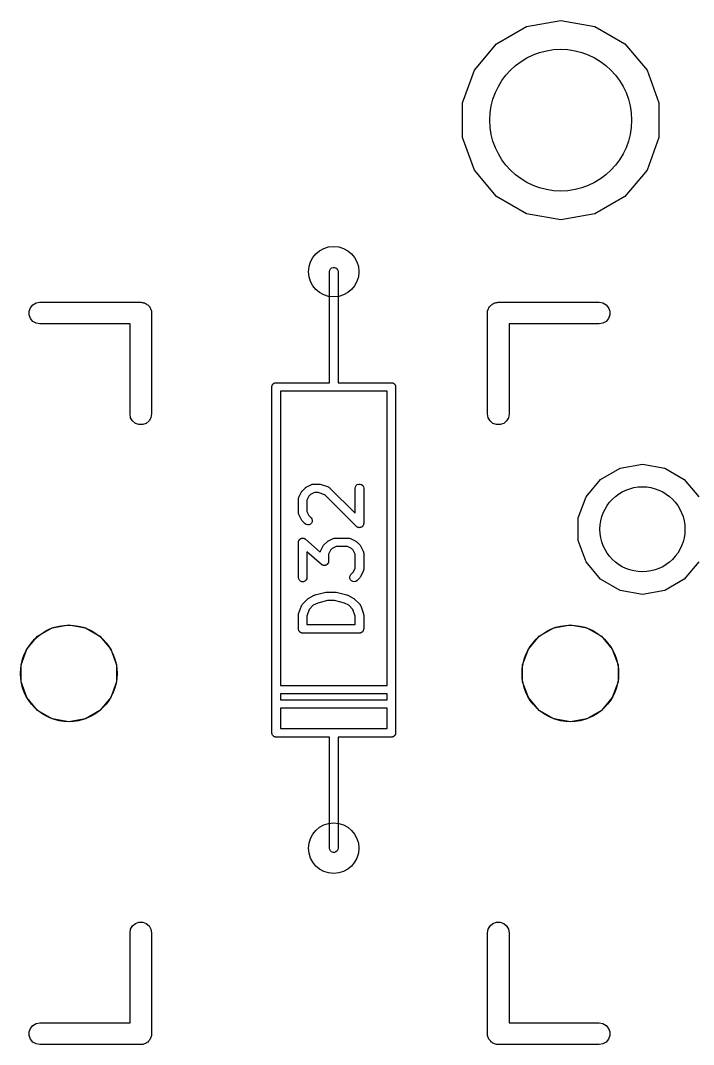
# Model space of a CAD drawing. Extents: x 37 to 203, y -145 to -25.
# Drawn here: x 59.48 to 71.34, y -104.54 to -86.49 of the extents above; entities that cross this region are included whole.
import ezdxf

# ---------------------------------------------------------------- set-up
doc = ezdxf.new("R2010")
doc.units = 0
doc.header["$MEASUREMENT"] = 0
doc.layers.add('BLACK', color=7, linetype='CONTINUOUS')

msp = doc.modelspace()

# ---------------------------------------------------------------- linework, layer by layer
at = {"layer": 'Black'}
for p, q in [((67.8708, -86.9043), (68.3992, -86.5993)), ((68.3992, -86.5993), (69, -86.4933)), ((69, -86.4933), (69.6008, -86.5993)), ((69.6008, -86.5993), (70.1292, -86.9043)), ((67.4787, -87.3717), (67.8708, -86.9043)), ((70.1292, -86.9043), (70.5213, -87.3717)), ((67.27, -87.945), (67.4787, -87.3717)), ((70.5213, -87.3717), (70.73, -87.945)), ((67.27, -88.555), (67.27, -87.945)), ((70.73, -87.945), (70.73, -88.555)), ((67.4787, -89.1283), (67.27, -88.555)), ((70.73, -88.555), (70.5213, -89.1283)), ((67.8708, -89.5957), (67.4787, -89.1283)), ((70.5213, -89.1283), (70.1292, -89.5957)), ((68.3992, -89.9007), (67.8708, -89.5957)), ((70.1292, -89.5957), (69.6008, -89.9007)), ((69, -90.0067), (68.3992, -89.9007)), ((69.6008, -89.9007), (69, -90.0067)), ((64.925, -90.92), (64.9295, -90.8943)), ((64.925, -92.19), (64.925, -90.92)), ((64.9295, -90.8943), (64.9425, -90.8718)), ((64.9425, -90.8718), (64.9625, -90.855)), ((64.9625, -90.855), (64.987, -90.8461)), ((64.987, -90.8461), (65.013, -90.8461)), ((65.013, -90.8461), (65.0375, -90.855)), ((65.0375, -90.855), (65.0575, -90.8718)), ((65.0575, -90.8718), (65.0705, -90.8943)), ((65.0705, -90.8943), (65.075, -90.92)), ((65.075, -90.92), (65.075, -92.19)), ((59.6995, -91.5041), (59.7568, -91.471)), ((59.7568, -91.471), (59.822, -91.4595)), ((59.822, -91.4595), (61.6, -91.4595)), ((61.6, -91.4595), (61.6164, -91.4624)), ((61.6164, -91.4624), (61.6331, -91.4624)), ((61.6331, -91.4624), (61.6487, -91.4681)), ((61.6487, -91.4681), (61.6652, -91.471)), ((61.6652, -91.471), (61.6796, -91.4793)), ((61.6796, -91.4793), (61.6952, -91.485)), ((61.6952, -91.485), (61.708, -91.4957)), ((61.708, -91.4957), (61.7225, -91.5041)), ((67.7775, -91.5041), (67.792, -91.4957)), ((67.792, -91.4957), (67.8047, -91.485)), ((67.8047, -91.485), (67.8204, -91.4793)), ((67.8204, -91.4793), (67.8348, -91.471)), ((67.8348, -91.471), (67.8513, -91.4681)), ((67.8513, -91.4681), (67.8669, -91.4624)), ((67.8669, -91.4624), (67.8836, -91.4624)), ((67.8836, -91.4624), (67.9, -91.4595)), ((67.9, -91.4595), (69.678, -91.4595)), ((69.678, -91.4595), (69.7432, -91.471)), ((69.7432, -91.471), (69.8005, -91.5041)), ((59.6344, -91.6169), (59.657, -91.5547)), ((59.6344, -91.6831), (59.6344, -91.6169)), ((59.657, -91.5547), (59.6995, -91.5041)), ((61.7225, -91.5041), (61.7332, -91.5168)), ((61.7332, -91.5168), (61.7459, -91.5275)), ((61.7459, -91.5275), (61.7543, -91.542)), ((61.7543, -91.542), (61.765, -91.5547)), ((61.765, -91.5547), (61.7707, -91.5704)), ((61.7707, -91.5704), (61.779, -91.5848)), ((61.779, -91.5848), (61.7819, -91.6013)), ((61.7819, -91.6013), (61.7876, -91.6169)), ((61.7876, -91.6169), (61.7876, -91.6336)), ((61.7876, -91.6336), (61.7905, -91.65)), ((61.7905, -91.65), (61.7905, -93.428)), ((67.7095, -91.65), (67.7124, -91.6336)), ((67.7095, -93.428), (67.7095, -91.65)), ((67.7124, -91.6169), (67.7181, -91.6013)), ((67.7124, -91.6336), (67.7124, -91.6169)), ((67.7181, -91.6013), (67.721, -91.5848)), ((67.721, -91.5848), (67.7293, -91.5704)), ((67.7293, -91.5704), (67.735, -91.5547)), ((67.735, -91.5547), (67.7457, -91.542)), ((67.7457, -91.542), (67.7541, -91.5275)), ((67.7541, -91.5275), (67.7668, -91.5168)), ((67.7668, -91.5168), (67.7775, -91.5041)), ((69.8005, -91.5041), (69.843, -91.5547)), ((69.843, -91.5547), (69.8656, -91.6169)), ((69.8656, -91.6169), (69.8656, -91.6831)), ((59.657, -91.7452), (59.6344, -91.6831)), ((59.6995, -91.7959), (59.657, -91.7452)), ((59.7568, -91.829), (59.6995, -91.7959)), ((59.822, -91.8405), (59.7568, -91.829)), ((61.4095, -91.8405), (59.822, -91.8405)), ((61.4095, -93.428), (61.4095, -91.8405)), ((69.678, -91.8405), (68.0905, -91.8405)), ((68.0905, -91.8405), (68.0905, -93.428)), ((69.7432, -91.829), (69.678, -91.8405)), ((69.8005, -91.7959), (69.7432, -91.829)), ((69.843, -91.7452), (69.8005, -91.7959)), ((69.8656, -91.6831), (69.843, -91.7452)), ((64.925, -92.877), (64.925, -92.19)), ((65.075, -92.19), (65.075, -92.877)), ((63.9101, -92.939), (63.9124, -92.9328)), ((63.9101, -92.9455), (63.9101, -92.939)), ((63.9124, -92.9328), (63.9135, -92.9263)), ((63.9135, -92.9263), (63.9168, -92.9207)), ((63.9168, -92.9207), (63.919, -92.9145)), ((63.919, -92.9145), (63.9233, -92.9095)), ((63.9233, -92.9095), (63.9265, -92.9038)), ((63.9265, -92.9038), (63.9316, -92.8996)), ((63.9316, -92.8996), (63.9358, -92.8945)), ((63.9358, -92.8945), (63.9415, -92.8913)), ((63.9415, -92.8913), (63.9465, -92.887)), ((63.9465, -92.887), (63.9527, -92.8848)), ((63.9527, -92.8848), (63.9583, -92.8815)), ((63.9583, -92.8815), (63.9648, -92.8804)), ((63.9648, -92.8804), (63.971, -92.8781)), ((63.971, -92.8781), (63.9775, -92.8781)), ((63.9775, -92.8781), (63.984, -92.877)), ((63.984, -92.877), (64.925, -92.877)), ((65.075, -92.877), (66.016, -92.877)), ((66.016, -92.877), (66.0225, -92.8781)), ((66.0225, -92.8781), (66.029, -92.8781)), ((66.029, -92.8781), (66.0352, -92.8804)), ((66.0352, -92.8804), (66.0417, -92.8815)), ((66.0417, -92.8815), (66.0473, -92.8848)), ((66.0473, -92.8848), (66.0535, -92.887)), ((66.0535, -92.887), (66.0585, -92.8913)), ((66.0585, -92.8913), (66.0642, -92.8945)), ((66.0642, -92.8945), (66.0684, -92.8996)), ((66.0684, -92.8996), (66.0735, -92.9038)), ((66.0735, -92.9038), (66.0767, -92.9095)), ((66.0767, -92.9095), (66.081, -92.9145)), ((66.081, -92.9145), (66.0832, -92.9207)), ((66.0832, -92.9207), (66.0865, -92.9263)), ((66.0865, -92.9263), (66.0876, -92.9328)), ((66.0876, -92.9328), (66.0899, -92.939)), ((66.0899, -92.939), (66.0899, -92.9455)), ((63.909, -92.952), (63.9101, -92.9455)), ((63.909, -99.048), (63.909, -92.952)), ((65, -93.027), (64.059, -93.027)), ((64.059, -93.027), (64.059, -98.211)), ((65.941, -93.027), (65, -93.027)), ((65.941, -98.211), (65.941, -93.027)), ((66.0899, -92.9455), (66.091, -92.952)), ((66.091, -92.952), (66.091, -99.048)), ((61.421, -93.4932), (61.4095, -93.428)), ((61.7905, -93.428), (61.779, -93.4932)), ((67.721, -93.4932), (67.7095, -93.428)), ((68.0905, -93.428), (68.079, -93.4932)), ((61.4541, -93.5505), (61.421, -93.4932)), ((61.5047, -93.593), (61.4541, -93.5505)), ((61.5669, -93.6156), (61.5047, -93.593)), ((61.6331, -93.6156), (61.5669, -93.6156)), ((61.6952, -93.593), (61.6331, -93.6156)), ((61.7459, -93.5505), (61.6952, -93.593)), ((61.779, -93.4932), (61.7459, -93.5505)), ((67.7541, -93.5505), (67.721, -93.4932)), ((67.8047, -93.593), (67.7541, -93.5505)), ((67.8669, -93.6156), (67.8047, -93.593)), ((67.9331, -93.6156), (67.8669, -93.6156)), ((67.9952, -93.593), (67.9331, -93.6156)), ((68.0459, -93.5505), (67.9952, -93.593)), ((68.079, -93.4932), (68.0459, -93.5505)), ((69.7025, -94.5811), (70.0476, -94.3818)), ((70.0476, -94.3818), (70.44, -94.3126)), ((70.44, -94.3126), (70.8324, -94.3818)), ((70.8324, -94.3818), (71.1775, -94.5811)), ((64.447, -94.7803), (64.4946, -94.7327)), ((64.4946, -94.7327), (64.5044, -94.7258)), ((64.5044, -94.7258), (64.5141, -94.7186)), ((64.5141, -94.7186), (64.6093, -94.671)), ((64.6093, -94.671), (64.6135, -94.6698)), ((64.6135, -94.6698), (64.6172, -94.6676)), ((64.6172, -94.6676), (64.6259, -94.6661)), ((64.6259, -94.6661), (64.6343, -94.6636)), ((64.6343, -94.6636), (64.6386, -94.6638)), ((64.6386, -94.6638), (64.6429, -94.6631)), ((64.6429, -94.6631), (64.7381, -94.6631)), ((64.7381, -94.6631), (64.7499, -94.6652)), ((64.7499, -94.6652), (64.7618, -94.6669)), ((64.7618, -94.6669), (64.9047, -94.7146)), ((64.9047, -94.7146), (64.9085, -94.7166)), ((64.9085, -94.7166), (64.9126, -94.7177)), ((64.9126, -94.7177), (64.9198, -94.7228)), ((64.9198, -94.7228), (64.9276, -94.727)), ((64.9276, -94.727), (64.9304, -94.7302)), ((64.9304, -94.7302), (64.934, -94.7327)), ((64.934, -94.7327), (65.3774, -95.1761)), ((65.3774, -94.7381), (65.3819, -94.7124)), ((65.3774, -95.1761), (65.3774, -94.7381)), ((65.3819, -94.7124), (65.3949, -94.6899)), ((65.3949, -94.6899), (65.4149, -94.6731)), ((65.4149, -94.6731), (65.4394, -94.6642)), ((65.4394, -94.6642), (65.4654, -94.6642)), ((65.4654, -94.6642), (65.4899, -94.6731)), ((65.4899, -94.6731), (65.5098, -94.6899)), ((65.5098, -94.6899), (65.5229, -94.7124)), ((65.5229, -94.7124), (65.5274, -94.7381)), ((65.5274, -94.7381), (65.5274, -95.3571)), ((69.4464, -94.8863), (69.7025, -94.5811)), ((71.1775, -94.5811), (71.4336, -94.8863)), ((64.3774, -94.9286), (64.3781, -94.9243)), ((64.3779, -94.92), (64.3804, -94.9116)), ((64.3781, -94.9243), (64.3779, -94.92)), ((64.3804, -94.9116), (64.3819, -94.9029)), ((64.3819, -94.9029), (64.3841, -94.8992)), ((64.3841, -94.8992), (64.3853, -94.895)), ((64.3853, -94.895), (64.4329, -94.7998)), ((64.4329, -94.7998), (64.4401, -94.7901)), ((64.4401, -94.7901), (64.447, -94.7803)), ((64.5616, -94.8778), (64.5274, -94.9463)), ((64.592, -94.8474), (64.5616, -94.8778)), ((64.6606, -94.8131), (64.592, -94.8474)), ((64.7259, -94.8131), (64.6606, -94.8131)), ((64.8404, -94.8513), (64.7259, -94.8131)), ((65.3993, -95.4102), (64.8404, -94.8513)), ((69.3101, -95.2608), (69.4464, -94.8863)), ((64.3774, -95.1667), (64.3774, -94.9286)), ((64.5274, -94.9463), (64.5274, -95.149)), ((64.3781, -95.1709), (64.3774, -95.1667)), ((64.3779, -95.1752), (64.3781, -95.1709)), ((64.3804, -95.1837), (64.3779, -95.1752)), ((64.3819, -95.1923), (64.3804, -95.1837)), ((64.3841, -95.1961), (64.3819, -95.1923)), ((64.3853, -95.2002), (64.3841, -95.1961)), ((64.4329, -95.2954), (64.3853, -95.2002)), ((64.5274, -95.149), (64.5616, -95.2175)), ((64.5616, -95.2175), (64.6007, -95.2565)), ((64.6007, -95.2565), (64.6156, -95.2778)), ((64.6156, -95.2778), (64.6223, -95.303)), ((69.3101, -95.6592), (69.3101, -95.2608)), ((64.4401, -95.3051), (64.4329, -95.2954)), ((64.447, -95.3149), (64.4401, -95.3051)), ((64.4946, -95.3626), (64.447, -95.3149)), ((64.5159, -95.3775), (64.4946, -95.3626)), ((64.5411, -95.3842), (64.5159, -95.3775)), ((64.567, -95.382), (64.5411, -95.3842)), ((64.5906, -95.371), (64.567, -95.382)), ((64.6091, -95.3525), (64.5906, -95.371)), ((64.6201, -95.3289), (64.6091, -95.3525)), ((64.6223, -95.303), (64.6201, -95.3289)), ((65.4074, -95.4158), (65.3993, -95.4102)), ((65.4149, -95.4221), (65.4074, -95.4158)), ((65.418, -95.4232), (65.4149, -95.4221)), ((65.4207, -95.4251), (65.418, -95.4232)), ((65.4302, -95.4277), (65.4207, -95.4251)), ((65.4394, -95.431), (65.4302, -95.4277)), ((65.4427, -95.431), (65.4394, -95.431)), ((65.4458, -95.4319), (65.4427, -95.431)), ((65.4556, -95.431), (65.4458, -95.4319)), ((65.4654, -95.431), (65.4556, -95.431)), ((65.4685, -95.4299), (65.4654, -95.431)), ((65.4718, -95.4296), (65.4685, -95.4299)), ((65.4807, -95.4254), (65.4718, -95.4296)), ((65.4899, -95.4221), (65.4807, -95.4254)), ((65.4924, -95.42), (65.4899, -95.4221)), ((65.4954, -95.4186), (65.4924, -95.42)), ((65.5023, -95.4116), (65.4954, -95.4186)), ((65.5098, -95.4054), (65.5023, -95.4116)), ((65.5115, -95.4025), (65.5098, -95.4054)), ((65.5138, -95.4002), (65.5115, -95.4025)), ((65.518, -95.3913), (65.5138, -95.4002)), ((65.5229, -95.3828), (65.518, -95.3913)), ((65.5234, -95.3795), (65.5229, -95.3828)), ((65.5248, -95.3766), (65.5234, -95.3795)), ((65.5257, -95.3668), (65.5248, -95.3766)), ((65.5274, -95.3571), (65.5257, -95.3668)), ((64.3882, -95.6516), (64.392, -95.6473)), ((64.392, -95.6473), (64.3949, -95.6423)), ((64.3949, -95.6423), (64.4005, -95.6376)), ((64.4005, -95.6376), (64.4054, -95.632)), ((64.4054, -95.632), (64.4104, -95.6292)), ((64.4104, -95.6292), (64.4149, -95.6255)), ((64.4149, -95.6255), (64.4218, -95.623)), ((64.4218, -95.623), (64.4282, -95.6195)), ((64.4282, -95.6195), (64.4339, -95.6186)), ((64.4339, -95.6186), (64.4394, -95.6166)), ((64.4394, -95.6166), (64.4467, -95.6166)), ((64.4467, -95.6166), (64.4539, -95.6155)), ((64.4539, -95.6155), (64.4596, -95.6166)), ((64.4596, -95.6166), (64.4654, -95.6166)), ((64.4654, -95.6166), (64.4723, -95.6191)), ((64.4723, -95.6191), (64.4795, -95.6205)), ((64.4795, -95.6205), (64.4844, -95.6235)), ((64.4844, -95.6235), (64.4899, -95.6255)), ((64.4899, -95.6255), (64.4955, -95.6302)), ((64.4955, -95.6302), (64.5018, -95.634)), ((64.5018, -95.634), (64.7618, -95.8615)), ((64.895, -95.671), (64.9903, -95.6234)), ((64.9903, -95.6234), (64.9944, -95.6222)), ((64.9944, -95.6222), (64.9982, -95.62)), ((64.9982, -95.62), (65.0068, -95.6185)), ((65.0068, -95.6185), (65.0152, -95.616)), ((65.0152, -95.616), (65.0196, -95.6162)), ((65.0196, -95.6162), (65.0238, -95.6155)), ((65.0238, -95.6155), (65.2619, -95.6155)), ((65.2619, -95.6155), (65.2662, -95.6162)), ((65.2662, -95.6162), (65.2705, -95.616)), ((65.2705, -95.616), (65.2789, -95.6185)), ((65.2789, -95.6185), (65.2876, -95.62)), ((65.2876, -95.62), (65.2913, -95.6222)), ((65.2913, -95.6222), (65.2954, -95.6234)), ((65.2954, -95.6234), (65.3907, -95.671)), ((64.3774, -95.6905), (64.3787, -95.6833)), ((64.3774, -96.3095), (64.3774, -95.6905)), ((64.3787, -95.6833), (64.3788, -95.6759)), ((64.3788, -95.6759), (64.3809, -95.6705)), ((64.3809, -95.6705), (64.3819, -95.6648)), ((64.3819, -95.6648), (64.3856, -95.6585)), ((64.3856, -95.6585), (64.3882, -95.6516)), ((64.7663, -95.8474), (64.8139, -95.7522)), ((64.8139, -95.7522), (64.821, -95.7425)), ((64.821, -95.7425), (64.8279, -95.7327)), ((64.8279, -95.7327), (64.8755, -95.6851)), ((64.8755, -95.6851), (64.8854, -95.6782)), ((64.8854, -95.6782), (64.895, -95.671)), ((64.973, -95.7997), (64.9426, -95.8301)), ((65.0415, -95.7655), (64.973, -95.7997)), ((65.2442, -95.7655), (65.0415, -95.7655)), ((65.3127, -95.7997), (65.2442, -95.7655)), ((65.3431, -95.8301), (65.3127, -95.7997)), ((65.3907, -95.671), (65.4003, -95.6782)), ((65.4003, -95.6782), (65.4102, -95.6851)), ((65.4102, -95.6851), (65.4578, -95.7327)), ((65.4578, -95.7327), (65.4647, -95.7425)), ((65.4647, -95.7425), (65.4718, -95.7522)), ((65.4718, -95.7522), (65.5195, -95.8474)), ((69.4464, -96.0337), (69.3101, -95.6592)), ((64.7839, -96.0803), (64.5274, -95.8558)), ((64.5274, -95.8558), (64.5274, -96.3095)), ((64.7618, -95.8615), (64.7629, -95.8553)), ((64.7629, -95.8553), (64.765, -95.8516)), ((64.765, -95.8516), (64.7663, -95.8474)), ((64.9426, -95.8301), (64.9083, -95.8987)), ((64.9083, -95.8987), (64.9083, -96.0238)), ((65.3774, -95.8987), (65.3431, -95.8301)), ((65.3774, -96.149), (65.3774, -95.8987)), ((65.5195, -95.8474), (65.5207, -95.8516)), ((65.5207, -95.8516), (65.5229, -95.8553)), ((65.5229, -95.8553), (65.5244, -95.864)), ((65.5244, -95.864), (65.5269, -95.8724)), ((65.5269, -95.8724), (65.5266, -95.8767)), ((65.5266, -95.8767), (65.5274, -95.881)), ((65.5274, -95.881), (65.5274, -96.1667)), ((64.7902, -96.084), (64.7839, -96.0803)), ((64.7958, -96.0888), (64.7902, -96.084)), ((64.8013, -96.0907), (64.7958, -96.0888)), ((64.8062, -96.0937), (64.8013, -96.0907)), ((64.8134, -96.0952), (64.8062, -96.0937)), ((64.8203, -96.0977), (64.8134, -96.0952)), ((64.8261, -96.0977), (64.8203, -96.0977)), ((64.8318, -96.0988), (64.8261, -96.0977)), ((64.839, -96.0977), (64.8318, -96.0988)), ((64.8464, -96.0977), (64.839, -96.0977)), ((64.8518, -96.0957), (64.8464, -96.0977)), ((64.8575, -96.0948), (64.8518, -96.0957)), ((64.8639, -96.0913), (64.8575, -96.0948)), ((64.8708, -96.0888), (64.8639, -96.0913)), ((64.8753, -96.085), (64.8708, -96.0888)), ((64.8803, -96.0823), (64.8753, -96.085)), ((64.8852, -96.0767), (64.8803, -96.0823)), ((64.8908, -96.072), (64.8852, -96.0767)), ((64.8937, -96.067), (64.8908, -96.072)), ((64.8975, -96.0626), (64.8937, -96.067)), ((64.9001, -96.0558), (64.8975, -96.0626)), ((64.9038, -96.0495), (64.9001, -96.0558)), ((64.9048, -96.0438), (64.9038, -96.0495)), ((64.9069, -96.0384), (64.9048, -96.0438)), ((64.9071, -96.031), (64.9069, -96.0384)), ((64.9083, -96.0238), (64.9071, -96.031)), ((65.3431, -96.2175), (65.3774, -96.149)), ((65.5244, -96.1837), (65.5229, -96.1923)), ((65.5269, -96.1752), (65.5244, -96.1837)), ((65.5274, -96.1667), (65.5266, -96.1709)), ((65.5266, -96.1709), (65.5269, -96.1752)), ((69.7025, -96.3389), (69.4464, -96.0337)), ((71.4336, -96.0337), (71.1775, -96.3389)), ((64.3819, -96.3352), (64.3774, -96.3095)), ((64.3949, -96.3577), (64.3819, -96.3352)), ((64.4149, -96.3745), (64.3949, -96.3577)), ((64.5098, -96.3577), (64.4899, -96.3745)), ((64.5229, -96.3352), (64.5098, -96.3577)), ((64.5274, -96.3095), (64.5229, -96.3352)), ((65.2824, -96.303), (65.2892, -96.2778)), ((65.2847, -96.3289), (65.2824, -96.303)), ((65.2957, -96.3525), (65.2847, -96.3289)), ((65.2892, -96.2778), (65.3041, -96.2565)), ((65.3141, -96.371), (65.2957, -96.3525)), ((65.3041, -96.2565), (65.3431, -96.2175)), ((65.4102, -96.3626), (65.3888, -96.3775)), ((65.4578, -96.3149), (65.4102, -96.3626)), ((65.4647, -96.3051), (65.4578, -96.3149)), ((65.4718, -96.2954), (65.4647, -96.3051)), ((65.5195, -96.2002), (65.4718, -96.2954)), ((65.5207, -96.1961), (65.5195, -96.2002)), ((65.5229, -96.1923), (65.5207, -96.1961)), ((70.0476, -96.5382), (69.7025, -96.3389)), ((71.1775, -96.3389), (70.8324, -96.5382)), ((64.4394, -96.3834), (64.4149, -96.3745)), ((64.4654, -96.3834), (64.4394, -96.3834)), ((64.4899, -96.3745), (64.4654, -96.3834)), ((65.3377, -96.382), (65.3141, -96.371)), ((65.3637, -96.3842), (65.3377, -96.382)), ((65.3888, -96.3775), (65.3637, -96.3842)), ((70.44, -96.6074), (70.0476, -96.5382)), ((70.8324, -96.5382), (70.44, -96.6074)), ((64.447, -96.7803), (64.5422, -96.6851)), ((64.5422, -96.6851), (64.552, -96.6782)), ((64.552, -96.6782), (64.5617, -96.671)), ((64.5617, -96.671), (64.6569, -96.6234)), ((64.6569, -96.6234), (64.6648, -96.6211)), ((64.6648, -96.6211), (64.6723, -96.6177)), ((64.6723, -96.6177), (64.8628, -96.5701)), ((64.8902, -96.7179), (64.7167, -96.7612)), ((64.8628, -96.5701), (64.8719, -96.5694)), ((64.8719, -96.5694), (64.881, -96.5679)), ((64.881, -96.5679), (65.0238, -96.5679)), ((65.0146, -96.7179), (64.8902, -96.7179)), ((65.1881, -96.7612), (65.0146, -96.7179)), ((65.0238, -96.5679), (65.0328, -96.5694)), ((65.0328, -96.5694), (65.042, -96.5701)), ((65.042, -96.5701), (65.2325, -96.6177)), ((65.2325, -96.6177), (65.24, -96.6211)), ((65.24, -96.6211), (65.2478, -96.6234)), ((65.2478, -96.6234), (65.3431, -96.671)), ((65.3431, -96.671), (65.3527, -96.6782)), ((65.3527, -96.6782), (65.3626, -96.6851)), ((65.3626, -96.6851), (65.4578, -96.7803)), ((64.3812, -96.9525), (64.4288, -96.8096)), ((64.4288, -96.8096), (64.4309, -96.8058)), ((64.4309, -96.8058), (64.432, -96.8016)), ((64.432, -96.8016), (64.4371, -96.7944)), ((64.4371, -96.7944), (64.4413, -96.7867)), ((64.4413, -96.7867), (64.4445, -96.7838)), ((64.4445, -96.7838), (64.447, -96.7803)), ((64.5656, -96.8738), (64.5274, -96.9884)), ((64.6397, -96.7997), (64.5656, -96.8738)), ((64.7167, -96.7612), (64.6397, -96.7997)), ((65.2651, -96.7997), (65.1881, -96.7612)), ((65.3392, -96.8738), (65.2651, -96.7997)), ((65.3774, -96.9884), (65.3392, -96.8738)), ((65.4578, -96.7803), (65.4603, -96.7838)), ((65.4603, -96.7838), (65.4635, -96.7867)), ((65.4635, -96.7867), (65.4677, -96.7944)), ((65.4677, -96.7944), (65.4727, -96.8016)), ((65.4727, -96.8016), (65.4739, -96.8058)), ((65.4739, -96.8058), (65.4759, -96.8096)), ((65.4759, -96.8096), (65.5235, -96.9525)), ((64.3774, -96.9762), (64.3795, -96.9643)), ((64.3774, -97.2143), (64.3774, -96.9762)), ((64.3795, -96.9643), (64.3812, -96.9525)), ((64.5274, -96.9884), (64.5274, -97.1393)), ((65.3774, -97.1393), (65.3774, -96.9884)), ((65.5235, -96.9525), (65.5253, -96.9643)), ((65.5253, -96.9643), (65.5274, -96.9762)), ((65.5274, -96.9762), (65.5274, -97.2143)), ((59.781, -97.3457), (60.0379, -97.1974)), ((60.0379, -97.1974), (60.33, -97.1458)), ((60.33, -97.1458), (60.6221, -97.1974)), ((60.6221, -97.1974), (60.879, -97.3457)), ((64.3785, -97.2207), (64.3774, -97.2143)), ((64.3785, -97.2273), (64.3785, -97.2207)), ((64.3808, -97.2335), (64.3785, -97.2273)), ((64.3819, -97.2399), (64.3808, -97.2335)), ((64.3852, -97.2456), (64.3819, -97.2399)), ((64.3874, -97.2518), (64.3852, -97.2456)), ((64.3916, -97.2568), (64.3874, -97.2518)), ((64.3949, -97.2625), (64.3916, -97.2568)), ((64.4, -97.2667), (64.3949, -97.2625)), ((64.4042, -97.2717), (64.4, -97.2667)), ((64.4099, -97.275), (64.4042, -97.2717)), ((64.5274, -97.1393), (65.3774, -97.1393)), ((65.5006, -97.2717), (65.4949, -97.275)), ((65.5048, -97.2667), (65.5006, -97.2717)), ((65.5098, -97.2625), (65.5048, -97.2667)), ((65.5131, -97.2568), (65.5098, -97.2625)), ((65.5173, -97.2518), (65.5131, -97.2568)), ((65.5196, -97.2456), (65.5173, -97.2518)), ((65.5229, -97.2399), (65.5196, -97.2456)), ((65.524, -97.2335), (65.5229, -97.2399)), ((65.5262, -97.2273), (65.524, -97.2335)), ((65.5274, -97.2143), (65.5262, -97.2207)), ((65.5262, -97.2207), (65.5262, -97.2273)), ((68.621, -97.3457), (68.8779, -97.1974)), ((68.8779, -97.1974), (69.17, -97.1458)), ((69.17, -97.1458), (69.4621, -97.1974)), ((69.4621, -97.1974), (69.719, -97.3457)), ((59.5903, -97.5729), (59.781, -97.3457)), ((60.879, -97.3457), (61.0697, -97.5729)), ((64.4149, -97.2792), (64.4099, -97.275)), ((64.421, -97.2815), (64.4149, -97.2792)), ((64.4267, -97.2848), (64.421, -97.2815)), ((64.4332, -97.2859), (64.4267, -97.2848)), ((64.4394, -97.2881), (64.4332, -97.2859)), ((64.4459, -97.2881), (64.4394, -97.2881)), ((64.4524, -97.2893), (64.4459, -97.2881)), ((65.4524, -97.2893), (64.4524, -97.2893)), ((65.4588, -97.2881), (65.4524, -97.2893)), ((65.4654, -97.2881), (65.4588, -97.2881)), ((65.4716, -97.2859), (65.4654, -97.2881)), ((65.478, -97.2848), (65.4716, -97.2859)), ((65.4837, -97.2815), (65.478, -97.2848)), ((65.4899, -97.2792), (65.4837, -97.2815)), ((65.4949, -97.275), (65.4899, -97.2792)), ((68.4303, -97.5729), (68.621, -97.3457)), ((69.719, -97.3457), (69.9097, -97.5729)), ((59.4888, -97.8517), (59.5903, -97.5729)), ((61.0697, -97.5729), (61.1712, -97.8517)), ((68.3288, -97.8517), (68.4303, -97.5729)), ((69.9097, -97.5729), (70.0112, -97.8517)), ((59.4888, -98.1483), (59.4888, -97.8517)), ((61.1712, -97.8517), (61.1712, -98.1483)), ((68.3288, -98.1483), (68.3288, -97.8517)), ((70.0112, -97.8517), (70.0112, -98.1483)), ((59.5903, -98.4271), (59.4888, -98.1483)), ((61.1712, -98.1483), (61.0697, -98.4271)), ((68.4303, -98.4271), (68.3288, -98.1483)), ((70.0112, -98.1483), (69.9097, -98.4271)), ((64.059, -98.211), (65.941, -98.211)), ((59.781, -98.6543), (59.5903, -98.4271)), ((61.0697, -98.4271), (60.879, -98.6543)), ((64.059, -98.361), (64.059, -98.465)), ((65.941, -98.361), (64.059, -98.361)), ((64.059, -98.465), (65.941, -98.465)), ((65.941, -98.465), (65.941, -98.361)), ((68.621, -98.6543), (68.4303, -98.4271)), ((69.9097, -98.4271), (69.719, -98.6543)), ((60.0379, -98.8026), (59.781, -98.6543)), ((60.879, -98.6543), (60.6221, -98.8026)), ((65.941, -98.615), (64.059, -98.615)), ((64.059, -98.615), (64.059, -98.973)), ((65.941, -98.973), (65.941, -98.615)), ((68.8779, -98.8026), (68.621, -98.6543)), ((69.719, -98.6543), (69.4621, -98.8026)), ((60.33, -98.8541), (60.0379, -98.8026)), ((60.6221, -98.8026), (60.33, -98.8541)), ((69.17, -98.8541), (68.8779, -98.8026)), ((69.4621, -98.8026), (69.17, -98.8541)), ((63.9101, -99.0545), (63.909, -99.048)), ((63.9101, -99.061), (63.9101, -99.0545)), ((63.9124, -99.0672), (63.9101, -99.061)), ((63.9135, -99.0737), (63.9124, -99.0672)), ((63.9168, -99.0793), (63.9135, -99.0737)), ((64.059, -98.973), (65, -98.973)), ((65, -98.973), (65.941, -98.973)), ((66.0865, -99.0737), (66.0832, -99.0793)), ((66.0876, -99.0672), (66.0865, -99.0737)), ((66.0899, -99.061), (66.0876, -99.0672)), ((66.091, -99.048), (66.0899, -99.0545)), ((66.0899, -99.0545), (66.0899, -99.061)), ((63.919, -99.0855), (63.9168, -99.0793)), ((63.9233, -99.0905), (63.919, -99.0855)), ((63.9265, -99.0962), (63.9233, -99.0905)), ((63.9316, -99.1004), (63.9265, -99.0962)), ((63.9358, -99.1055), (63.9316, -99.1004)), ((63.9415, -99.1087), (63.9358, -99.1055)), ((63.9465, -99.113), (63.9415, -99.1087)), ((63.9527, -99.1152), (63.9465, -99.113)), ((63.9583, -99.1185), (63.9527, -99.1152)), ((63.9648, -99.1196), (63.9583, -99.1185)), ((63.971, -99.1219), (63.9648, -99.1196)), ((63.9775, -99.1219), (63.971, -99.1219)), ((63.984, -99.123), (63.9775, -99.1219)), ((64.925, -99.123), (63.984, -99.123)), ((64.925, -99.81), (64.925, -99.123)), ((66.016, -99.123), (65.075, -99.123)), ((65.075, -99.123), (65.075, -99.81)), ((66.0225, -99.1219), (66.016, -99.123)), ((66.029, -99.1219), (66.0225, -99.1219)), ((66.0352, -99.1196), (66.029, -99.1219)), ((66.0417, -99.1185), (66.0352, -99.1196)), ((66.0473, -99.1152), (66.0417, -99.1185)), ((66.0535, -99.113), (66.0473, -99.1152)), ((66.0585, -99.1087), (66.0535, -99.113)), ((66.0642, -99.1055), (66.0585, -99.1087)), ((66.0684, -99.1004), (66.0642, -99.1055)), ((66.0735, -99.0962), (66.0684, -99.1004)), ((66.0767, -99.0905), (66.0735, -99.0962)), ((66.081, -99.0855), (66.0767, -99.0905)), ((66.0832, -99.0793), (66.081, -99.0855)), ((64.925, -101.08), (64.925, -99.81)), ((65.075, -99.81), (65.075, -101.08)), ((64.9295, -101.106), (64.925, -101.08)), ((64.9425, -101.128), (64.9295, -101.106)), ((64.9625, -101.145), (64.9425, -101.128)), ((64.987, -101.154), (64.9625, -101.145)), ((65.013, -101.154), (64.987, -101.154)), ((65.0375, -101.145), (65.013, -101.154)), ((65.0575, -101.128), (65.0375, -101.145)), ((65.0705, -101.106), (65.0575, -101.128)), ((65.075, -101.08), (65.0705, -101.106)), ((61.421, -102.507), (61.4541, -102.45)), ((61.4541, -102.45), (61.5047, -102.407)), ((61.5047, -102.407), (61.5669, -102.384)), ((61.5669, -102.384), (61.6331, -102.384)), ((61.6331, -102.384), (61.6952, -102.407)), ((61.6952, -102.407), (61.7459, -102.45)), ((61.7459, -102.45), (61.779, -102.507)), ((67.721, -102.507), (67.7541, -102.45)), ((67.7541, -102.45), (67.8047, -102.407)), ((67.8047, -102.407), (67.8669, -102.384)), ((67.8669, -102.384), (67.9331, -102.384)), ((67.9331, -102.384), (67.9952, -102.407)), ((67.9952, -102.407), (68.0459, -102.45)), ((68.0459, -102.45), (68.079, -102.507)), ((61.4095, -102.572), (61.421, -102.507)), ((61.4095, -104.159), (61.4095, -102.572)), ((61.779, -102.507), (61.7905, -102.572)), ((61.7905, -102.572), (61.7905, -104.35)), ((67.7095, -102.572), (67.721, -102.507)), ((67.7095, -104.35), (67.7095, -102.572)), ((68.079, -102.507), (68.0905, -102.572)), ((68.0905, -102.572), (68.0905, -104.159)), ((59.6344, -104.317), (59.657, -104.255)), ((59.657, -104.255), (59.6995, -104.204)), ((59.6995, -104.204), (59.7568, -104.171)), ((59.7568, -104.171), (59.822, -104.159)), ((59.822, -104.159), (61.4095, -104.159)), ((68.0905, -104.159), (69.678, -104.159)), ((69.678, -104.159), (69.7432, -104.171)), ((69.7432, -104.171), (69.8005, -104.204)), ((69.8005, -104.204), (69.843, -104.255)), ((69.843, -104.255), (69.8656, -104.317)), ((59.6344, -104.383), (59.6344, -104.317)), ((59.657, -104.445), (59.6344, -104.383)), ((59.6995, -104.496), (59.657, -104.445)), ((61.7332, -104.483), (61.7225, -104.496)), ((61.7459, -104.472), (61.7332, -104.483)), ((61.7543, -104.458), (61.7459, -104.472)), ((61.765, -104.445), (61.7543, -104.458)), ((61.7707, -104.43), (61.765, -104.445)), ((61.779, -104.415), (61.7707, -104.43)), ((61.7819, -104.399), (61.779, -104.415)), ((61.7876, -104.383), (61.7819, -104.399)), ((61.7905, -104.35), (61.7876, -104.366)), ((61.7876, -104.366), (61.7876, -104.383)), ((67.7124, -104.366), (67.7095, -104.35)), ((67.7124, -104.383), (67.7124, -104.366)), ((67.7181, -104.399), (67.7124, -104.383)), ((67.721, -104.415), (67.7181, -104.399)), ((67.7293, -104.43), (67.721, -104.415)), ((67.735, -104.445), (67.7293, -104.43)), ((67.7457, -104.458), (67.735, -104.445)), ((67.7541, -104.472), (67.7457, -104.458)), ((67.7668, -104.483), (67.7541, -104.472)), ((67.7775, -104.496), (67.7668, -104.483)), ((69.843, -104.445), (69.8005, -104.496)), ((69.8656, -104.383), (69.843, -104.445)), ((69.8656, -104.317), (69.8656, -104.383)), ((59.7568, -104.529), (59.6995, -104.496)), ((59.822, -104.54), (59.7568, -104.529)), ((61.6, -104.54), (59.822, -104.54)), ((61.6164, -104.538), (61.6, -104.54)), ((61.6331, -104.538), (61.6164, -104.538)), ((61.6487, -104.532), (61.6331, -104.538)), ((61.6652, -104.529), (61.6487, -104.532)), ((61.6796, -104.521), (61.6652, -104.529)), ((61.6952, -104.515), (61.6796, -104.521)), ((61.708, -104.504), (61.6952, -104.515)), ((61.7225, -104.496), (61.708, -104.504)), ((67.792, -104.504), (67.7775, -104.496)), ((67.8047, -104.515), (67.792, -104.504)), ((67.8204, -104.521), (67.8047, -104.515)), ((67.8348, -104.529), (67.8204, -104.521)), ((67.8513, -104.532), (67.8348, -104.529)), ((67.8669, -104.538), (67.8513, -104.532)), ((67.8836, -104.538), (67.8669, -104.538)), ((67.9, -104.54), (67.8836, -104.538)), ((69.678, -104.54), (67.9, -104.54)), ((69.7432, -104.529), (69.678, -104.54)), ((69.8005, -104.496), (69.7432, -104.529))]:
    msp.add_line(p, q, dxfattribs=at)
for centre, radius in [((69, -88.25), 1.25), ((65, -90.92), 0.4445), ((70.44, -95.46), 0.7493), ((60.33, -98), 0.8509), ((69.17, -98), 0.8509), ((65, -101.08), 0.4445)]:
    msp.add_circle(centre, radius, dxfattribs=at)

doc.saveas('drawing.dxf')
